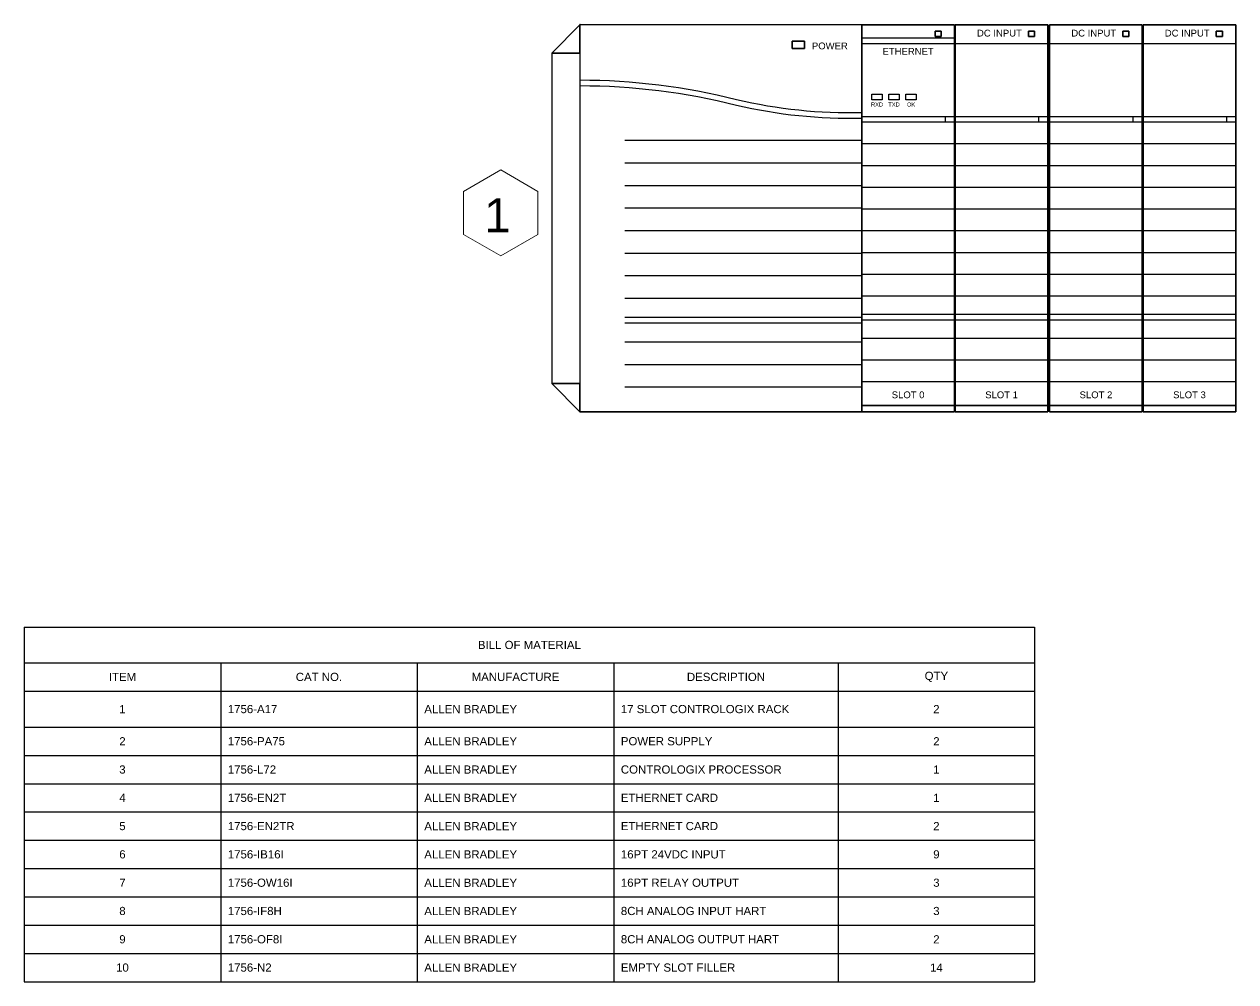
# Model space of a CAD drawing. Extents: x 0.6 to 37.5, y 0.6 to 24.6.
# Drawn here: x 0.63 to 18.45, y 0.63 to 14.72 of the extents above; entities that cross this region are included whole.
import ezdxf
from ezdxf.enums import TextEntityAlignment as Align

# ---------------------------------------------------------------- set-up
doc = ezdxf.new("R2010")
doc.units = 0
doc.layers.add('N-ANNO-TEXT', color=2, linetype='Continuous', lineweight=18)
doc.layers.add('N-CONT-PANL', color=3, linetype='Continuous', lineweight=25)
doc.styles.add('_CGS_2-5_NOTES', font='arial.ttf', dxfattribs={"height": 2.5})

# ---------------------------------------------------------------- blocks, each defined once
blk = doc.blocks.new('*T4')
at = {"linetype": 'ByBlock', "lineweight": -2, "transparency": 16777216}
for p, q in [((0, 0), (14.861, 0)), ((0, 0), (0, -5.215)), ((14.861, 0), (14.861, -5.215)), ((0, -0.524), (14.861, -0.524)), ((2.89, -0.524), (2.89, -5.215)), ((5.78, -0.524), (5.78, -0.94)), ((8.671, -0.524), (8.671, -5.215)), ((11.971, -0.524), (11.971, -5.215)), ((0, -0.94), (5.78, -0.94)), ((8.671, -0.94), (14.861, -0.94)), ((0, -1.47), (14.861, -1.47)), ((0, -1.886), (14.861, -1.886)), ((0, -2.302), (14.861, -2.302)), ((0, -2.718), (14.861, -2.718)), ((0, -3.134), (14.861, -3.134)), ((0, -3.55), (14.861, -3.55)), ((0, -3.967), (14.861, -3.967)), ((0, -4.383), (14.861, -4.383)), ((0, -4.799), (14.861, -4.799)), ((0, -5.215), (14.861, -5.215))]:
    blk.add_line(p, q, dxfattribs=at)
at = {"color": 0, "linetype": 'ByBlock', "lineweight": -2, "transparency": 16777216}
for q in [(8.671, -0.94), (5.78, -5.215)]:
    blk.add_line((5.78, -0.94), q, dxfattribs=at)
at = {"layer": 'N-ANNO-TEXT', "color": 0, "transparency": 16777216, "style": '_CGS_2-5_NOTES'}
for s, insert, char_height, width, attachment_point in [('BILL OF MATERIAL', (7.43, -0.262), 0.12046, 14.65279, 5), ('ITEM', (1.445, -0.732), 0.1204, 2.68213, 5), ('CAT NO.', (4.335, -0.732), 0.1204, 2.68213, 5), ('MANUFACTURE', (7.226, -0.732), 0.12043, 2.68213, 5), ('DESCRIPTION', (10.321, -0.732), 0.12043, 3.0919, 5), ('QTY', (13.416, -0.732), 0.1204, 2.68213, 5), ('1', (1.445, -1.205), 0.12, 2.68213, 5), ('1756-A17', (2.994, -1.205), 0.1204, 2.68213, 4), ('ALLEN BRADLEY', (5.884, -1.205), 0.12043, 2.68213, 4), ('17 SLOT CONTROLOGIX RACK', (8.775, -1.205), 0.12043, 3.0919, 4), ('2', (13.416, -1.205), 0.12, 2.68213, 5), ('2', (1.445, -1.678), 0.12, 2.68213, 5), ('1756-PA75', (2.994, -1.678), 0.1204, 2.68213, 4), ('ALLEN BRADLEY', (5.884, -1.678), 0.12043, 2.68213, 4), ('POWER SUPPLY', (8.775, -1.678), 0.12043, 3.0919, 4), ('2', (13.416, -1.678), 0.12, 2.68213, 5), ('3', (1.445, -2.094), 0.12, 2.68213, 5), ('1756-L72', (2.994, -2.094), 0.1204, 2.68213, 4), ('ALLEN BRADLEY', (5.884, -2.094), 0.12043, 2.68213, 4), ('CONTROLOGIX PROCESSOR', (8.775, -2.094), 0.12043, 3.0919, 4), ('1', (13.416, -2.094), 0.12, 2.68213, 5), ('4', (1.445, -2.51), 0.12, 2.68213, 5), ('1756-EN2T', (2.994, -2.51), 0.1204, 2.68213, 4), ('ALLEN BRADLEY', (5.884, -2.51), 0.12043, 2.68213, 4), ('ETHERNET CARD', (8.775, -2.51), 0.12043, 3.0919, 4), ('1', (13.416, -2.51), 0.12, 2.68213, 5), ('5', (1.445, -2.926), 0.12, 2.68213, 5), ('1756-EN2TR', (2.994, -2.926), 0.1204, 2.68213, 4), ('ALLEN BRADLEY', (5.884, -2.926), 0.12043, 2.68213, 4), ('ETHERNET CARD', (8.775, -2.926), 0.12043, 3.0919, 4), ('2', (13.416, -2.926), 0.12, 2.68213, 5), ('6', (1.445, -3.342), 0.12, 2.68213, 5), ('1756-IB16I', (2.994, -3.342), 0.1204, 2.68213, 4), ('ALLEN BRADLEY', (5.884, -3.342), 0.12043, 2.68213, 4), ('16PT 24VDC INPUT', (8.775, -3.342), 0.12043, 3.0919, 4), ('9', (13.416, -3.342), 0.12, 2.68213, 5), ('7', (1.445, -3.759), 0.12, 2.68213, 5), ('1756-OW16I', (2.994, -3.759), 0.1204, 2.68213, 4), ('ALLEN BRADLEY', (5.884, -3.759), 0.12043, 2.68213, 4), ('16PT RELAY OUTPUT', (8.775, -3.759), 0.12043, 3.0919, 4), ('3', (13.416, -3.759), 0.12, 2.68213, 5), ('8', (1.445, -4.175), 0.12, 2.68213, 5), ('1756-IF8H', (2.994, -4.175), 0.1204, 2.68213, 4), ('ALLEN BRADLEY', (5.884, -4.175), 0.12043, 2.68213, 4), ('8CH ANALOG INPUT HART', (8.775, -4.175), 0.12043, 3.0919, 4), ('3', (13.416, -4.175), 0.12, 2.68213, 5), ('9', (1.445, -4.591), 0.12, 2.68213, 5), ('1756-OF8I', (2.994, -4.591), 0.1204, 2.68213, 4), ('ALLEN BRADLEY', (5.884, -4.591), 0.12043, 2.68213, 4), ('8CH ANALOG OUTPUT HART', (8.775, -4.591), 0.12043, 3.0919, 4), ('2', (13.416, -4.591), 0.12, 2.68213, 5), ('10', (1.445, -5.007), 0.1204, 2.68213, 5), ('1756-N2', (2.994, -5.007), 0.1204, 2.68213, 4), ('ALLEN BRADLEY', (5.884, -5.007), 0.12043, 2.68213, 4), ('EMPTY SLOT FILLER', (8.775, -5.007), 0.12043, 3.0919, 4), ('14', (13.416, -5.007), 0.1204, 2.68213, 5)]:
    blk.add_mtext(s, dxfattribs=dict(at, insert=insert, char_height=char_height, width=width, attachment_point=attachment_point))

msp = doc.modelspace()

# ---------------------------------------------------------------- linework, layer by layer
at = {"color": 7, "extrusion": (0, 1, 0)}
msp.add_arc((-13.412, 4.218, 14.707), 0.1, 0, 90, dxfattribs=at)
at = {"color": 7, "extrusion": (0, -1, 0)}
msp.add_arc((13.412, 4.218, -9.017), 0.1, 90, 180, dxfattribs=at)
at = {"layer": 'N-ANNO-TEXT'}
msp.add_lwpolyline([(7.64, 11.309), (8.188, 11.625), (8.188, 12.258), (7.64, 12.575), (7.091, 12.258), (7.091, 11.625)], close=True, dxfattribs=at)
msp.add_point((8.805, 14.717, 3.718), dxfattribs=at)
at = {"layer": 'N-CONT-PANL'}
for p, q in [((12.95, 14.707, 3.718), (8.805, 14.707, 3.718)), ((8.805, 14.707, 3.718), (8.805, 9.017, 9.236)), ((14.313, 14.51, 5.71), (12.95, 14.51, 5.71)), ((8.39, 14.293, 3.718), (8.39, 9.432, 3.718)), ((14.313, 14.43, 5.71), (12.95, 14.43, 5.71)), ((15.688, 14.43, 5.71), (14.325, 14.43, 5.71)), ((17.076, 14.43, 5.71), (15.713, 14.43, 5.71)), ((18.451, 14.43, 5.71), (17.088, 14.43, 5.71)), ((14.313, 13.356, 5.71), (12.95, 13.356, 5.71)), ((14.313, 13.276, 5.71), (12.95, 13.276, 5.71)), ((14.175, 13.356, 5.71), (14.175, 13.276, 5.71)), ((15.688, 13.356, 5.71), (14.325, 13.356, 5.71)), ((15.688, 13.276, 5.71), (14.325, 13.276, 5.71)), ((15.55, 13.356, 5.71), (15.55, 13.276, 5.71)), ((17.076, 13.356, 5.71), (15.713, 13.356, 5.71)), ((17.076, 13.276, 5.71), (15.713, 13.276, 5.71)), ((16.938, 13.356, 5.71), (16.938, 13.276, 5.71)), ((18.451, 13.356, 5.71), (17.088, 13.356, 5.71)), ((18.451, 13.276, 5.71), (17.088, 13.276, 5.71)), ((18.313, 13.356, 5.71), (18.313, 13.276, 5.71)), ((12.95, 13.005, 9.625), (9.465, 13.005, 9.625)), ((14.313, 12.956, 5.71), (12.95, 12.956, 5.71)), ((15.688, 12.956, 5.71), (14.325, 12.956, 5.71)), ((17.076, 12.956, 5.71), (15.713, 12.956, 5.71)), ((18.451, 12.956, 5.71), (17.088, 12.956, 5.71)), ((12.95, 12.673, 9.625), (9.465, 12.673, 9.625)), ((14.313, 12.636, 5.71), (12.95, 12.636, 5.71)), ((15.688, 12.636, 5.71), (14.325, 12.636, 5.71)), ((17.076, 12.636, 5.71), (15.713, 12.636, 5.71)), ((18.451, 12.636, 5.71), (17.088, 12.636, 5.71)), ((12.95, 12.342, 9.625), (9.465, 12.342, 9.625)), ((14.313, 12.316, 5.71), (12.95, 12.316, 5.71)), ((15.688, 12.316, 5.71), (14.325, 12.316, 5.71)), ((17.076, 12.316, 5.71), (15.713, 12.316, 5.71)), ((18.451, 12.316, 5.71), (17.088, 12.316, 5.71)), ((12.95, 12.01, 9.625), (9.465, 12.01, 9.625)), ((14.313, 11.996, 5.71), (12.95, 11.996, 5.71)), ((15.688, 11.996, 5.71), (14.325, 11.996, 5.71)), ((17.076, 11.996, 5.71), (15.713, 11.996, 5.71)), ((18.451, 11.996, 5.71), (17.088, 11.996, 5.71)), ((12.95, 11.678, 9.625), (9.465, 11.678, 9.625)), ((14.313, 11.676, 5.71), (12.95, 11.676, 5.71)), ((15.688, 11.676, 5.71), (14.325, 11.676, 5.71)), ((17.076, 11.676, 5.71), (15.713, 11.676, 5.71)), ((18.451, 11.676, 5.71), (17.088, 11.676, 5.71)), ((12.95, 11.347, 9.625), (9.465, 11.347, 9.625)), ((14.313, 11.356, 5.71), (12.95, 11.356, 5.71)), ((15.688, 11.356, 5.71), (14.325, 11.356, 5.71)), ((17.076, 11.356, 5.71), (15.713, 11.356, 5.71)), ((18.451, 11.356, 5.71), (17.088, 11.356, 5.71)), ((12.95, 11.015, 9.625), (9.465, 11.015, 9.625)), ((14.313, 11.036, 5.71), (12.95, 11.036, 5.71)), ((15.688, 11.036, 5.71), (14.325, 11.036, 5.71)), ((17.076, 11.036, 5.71), (15.713, 11.036, 5.71)), ((18.451, 11.036, 5.71), (17.088, 11.036, 5.71)), ((14.313, 10.716, 5.71), (12.95, 10.716, 5.71)), ((15.688, 10.716, 5.71), (14.325, 10.716, 5.71)), ((17.076, 10.716, 5.71), (15.713, 10.716, 5.71)), ((18.451, 10.716, 5.71), (17.088, 10.716, 5.71)), ((12.95, 10.684, 9.625), (9.465, 10.684, 9.625)), ((12.95, 10.404, 9.625), (9.465, 10.404, 9.625)), ((14.313, 10.446, 5.71), (12.95, 10.446, 5.71)), ((14.313, 10.366, 5.71), (12.95, 10.366, 5.71)), ((15.688, 10.446, 5.71), (14.325, 10.446, 5.71)), ((15.688, 10.366, 5.71), (14.325, 10.366, 5.71)), ((17.076, 10.446, 5.71), (15.713, 10.446, 5.71)), ((17.076, 10.366, 5.71), (15.713, 10.366, 5.71)), ((18.451, 10.446, 5.71), (17.088, 10.446, 5.71)), ((18.451, 10.366, 5.71), (17.088, 10.366, 5.71)), ((12.95, 10.321, 9.625), (9.465, 10.321, 9.625)), ((12.95, 10.041, 9.625), (9.465, 10.041, 9.625)), ((14.313, 10.096, 5.71), (12.95, 10.096, 5.71)), ((15.688, 10.096, 5.71), (14.325, 10.096, 5.71)), ((17.076, 10.096, 5.71), (15.713, 10.096, 5.71)), ((18.451, 10.096, 5.71), (17.088, 10.096, 5.71)), ((12.95, 9.709, 9.625), (9.465, 9.709, 9.625)), ((14.313, 9.776, 5.71), (12.95, 9.776, 5.71)), ((15.688, 9.776, 5.71), (14.325, 9.776, 5.71)), ((17.076, 9.776, 5.71), (15.713, 9.776, 5.71)), ((18.451, 9.776, 5.71), (17.088, 9.776, 5.71)), ((14.313, 9.456, 5.71), (12.95, 9.456, 5.71)), ((15.688, 9.456, 5.71), (14.325, 9.456, 5.71)), ((17.076, 9.456, 5.71), (15.713, 9.456, 5.71)), ((18.451, 9.456, 5.71), (17.088, 9.456, 5.71)), ((12.95, 9.378, 9.625), (9.465, 9.378, 9.625))]:
    msp.add_line(p, q, dxfattribs=at)
at = {"layer": 'N-CONT-PANL', "extrusion": (0, 1, 0)}
for p, q in [((13.951, 14.707, 4.218), (13.312, 14.707, 4.218)), ((13.951, 14.707, 4.168), (13.312, 14.707, 4.168)), ((13.951, 14.707, 4.218), (13.312, 14.707, 4.218)), ((13.951, 14.707, 4.118), (13.312, 14.707, 4.118)), ((13.951, 14.707, 4.068), (13.312, 14.707, 4.068)), ((13.951, 14.707, 4.018), (13.312, 14.707, 4.018)), ((13.951, 14.707, 3.968), (13.312, 14.707, 3.968)), ((13.951, 14.707, 3.918), (13.312, 14.707, 3.918)), ((13.951, 14.707, 3.868), (13.312, 14.707, 3.868)), ((13.951, 14.707, 3.818), (13.312, 14.707, 3.818)), ((13.951, 14.707, 3.768), (13.312, 14.707, 3.768)), ((13.312, 14.707, 4.218), (13.312, 14.707, 3.718)), ((13.938, 14.707, 4.268), (13.326, 14.707, 4.268)), ((13.851, 14.707, 4.318), (13.412, 14.707, 4.318)), ((13.951, 14.707, 3.718), (13.951, 14.707, 4.218))]:
    msp.add_line(p, q, dxfattribs=at)
at = {"layer": 'N-CONT-PANL', "extrusion": (0, -1, 0)}
for p, q in [((14.325, 13.276, 5.71), (14.325, 13.276, 5.475)), ((14.325, 9.108, 5.475), (14.325, 13.276, 5.475)), ((15.713, 13.276, 5.71), (15.713, 13.276, 5.475)), ((15.713, 9.108, 5.475), (15.713, 13.276, 5.475)), ((17.088, 9.108, 5.475), (17.088, 13.276, 5.475)), ((15.55, 9.108, 5.475), (14.325, 9.108, 5.475)), ((16.938, 9.108, 5.475), (15.713, 9.108, 5.475)), ((18.313, 9.108, 5.475), (17.088, 9.108, 5.475)), ((13.951, 9.017, 3.768), (13.312, 9.017, 3.768)), ((13.951, 9.017, 3.818), (13.312, 9.017, 3.818)), ((13.951, 9.017, 3.868), (13.312, 9.017, 3.868)), ((13.951, 9.017, 3.918), (13.312, 9.017, 3.918)), ((13.951, 9.017, 3.968), (13.312, 9.017, 3.968)), ((13.951, 9.017, 4.018), (13.312, 9.017, 4.018)), ((13.951, 9.017, 4.068), (13.312, 9.017, 4.068)), ((13.951, 9.017, 4.118), (13.312, 9.017, 4.118)), ((13.951, 9.017, 4.218), (13.312, 9.017, 4.218)), ((13.951, 9.017, 4.168), (13.312, 9.017, 4.168)), ((13.951, 9.017, 4.218), (13.312, 9.017, 4.218)), ((13.312, 9.017, 4.218), (13.312, 9.017, 3.718)), ((13.938, 9.017, 4.268), (13.326, 9.017, 4.268)), ((13.851, 9.017, 4.318), (13.412, 9.017, 4.318)), ((13.951, 9.017, 3.718), (13.951, 9.017, 4.218)), ((14.687, 9.017, 4.218), (14.687, 9.017, 3.718)), ((15.326, 9.017, 4.218), (14.687, 9.017, 4.218)), ((15.326, 9.017, 4.168), (14.687, 9.017, 4.168)), ((15.326, 9.017, 4.218), (14.687, 9.017, 4.218)), ((15.326, 9.017, 4.118), (14.687, 9.017, 4.118)), ((15.326, 9.017, 4.068), (14.687, 9.017, 4.068)), ((15.326, 9.017, 4.018), (14.687, 9.017, 4.018)), ((15.326, 9.017, 3.968), (14.687, 9.017, 3.968)), ((15.326, 9.017, 3.918), (14.687, 9.017, 3.918)), ((15.326, 9.017, 3.868), (14.687, 9.017, 3.868)), ((15.326, 9.017, 3.818), (14.687, 9.017, 3.818)), ((15.326, 9.017, 3.768), (14.687, 9.017, 3.768)), ((15.313, 9.017, 4.268), (14.701, 9.017, 4.268)), ((15.226, 9.017, 4.318), (14.787, 9.017, 4.318)), ((15.326, 9.017, 3.718), (15.326, 9.017, 4.218)), ((16.075, 9.017, 4.218), (16.075, 9.017, 3.718)), ((16.714, 9.017, 4.218), (16.075, 9.017, 4.218)), ((16.714, 9.017, 4.168), (16.075, 9.017, 4.168)), ((16.714, 9.017, 4.218), (16.075, 9.017, 4.218)), ((16.714, 9.017, 4.118), (16.075, 9.017, 4.118)), ((16.714, 9.017, 4.068), (16.075, 9.017, 4.068)), ((16.714, 9.017, 4.018), (16.075, 9.017, 4.018)), ((16.714, 9.017, 3.968), (16.075, 9.017, 3.968)), ((16.714, 9.017, 3.918), (16.075, 9.017, 3.918)), ((16.714, 9.017, 3.868), (16.075, 9.017, 3.868)), ((16.714, 9.017, 3.818), (16.075, 9.017, 3.818)), ((16.714, 9.017, 3.768), (16.075, 9.017, 3.768)), ((16.7, 9.017, 4.268), (16.088, 9.017, 4.268)), ((16.614, 9.017, 4.318), (16.175, 9.017, 4.318)), ((16.714, 9.017, 3.718), (16.714, 9.017, 4.218)), ((17.45, 9.017, 4.218), (17.45, 9.017, 3.718)), ((18.089, 9.017, 4.218), (17.45, 9.017, 4.218)), ((18.089, 9.017, 4.168), (17.45, 9.017, 4.168)), ((18.089, 9.017, 4.218), (17.45, 9.017, 4.218)), ((18.089, 9.017, 4.118), (17.45, 9.017, 4.118)), ((18.089, 9.017, 4.068), (17.45, 9.017, 4.068)), ((18.089, 9.017, 4.018), (17.45, 9.017, 4.018)), ((18.089, 9.017, 3.968), (17.45, 9.017, 3.968)), ((18.089, 9.017, 3.918), (17.45, 9.017, 3.918)), ((18.089, 9.017, 3.868), (17.45, 9.017, 3.868)), ((18.089, 9.017, 3.818), (17.45, 9.017, 3.818)), ((18.089, 9.017, 3.768), (17.45, 9.017, 3.768)), ((18.075, 9.017, 4.268), (17.463, 9.017, 4.268)), ((17.989, 9.017, 4.318), (17.55, 9.017, 4.318)), ((18.089, 9.017, 3.718), (18.089, 9.017, 4.218))]:
    msp.add_line(p, q, dxfattribs=at)
at = {"layer": 'N-CONT-PANL', "elevation": 9.625}
for points in [[(8.805, 13.897, -0.062015), (11.107, 13.611, 0.064188), (12.95, 13.419)], [(8.805, 13.814, -0.062015), (11.107, 13.528, 0.064188), (12.95, 13.337)]]:
    msp.add_lwpolyline(points, format="xyb", dxfattribs=at)
at = {"layer": 'N-CONT-PANL', "elevation": 5.71}
for points in [[(13.1, 13.606), (13.1, 13.686), (13.25, 13.686), (13.25, 13.606)], [(13.35, 13.606), (13.35, 13.686), (13.5, 13.686), (13.5, 13.606)], [(13.6, 13.606), (13.6, 13.686), (13.75, 13.686), (13.75, 13.606)]]:
    msp.add_lwpolyline(points, close=True, dxfattribs=at)
at = {"layer": 'N-CONT-PANL', "extrusion": (0, 1, 0)}
msp.add_arc((-13.851, 4.218, 14.707), 0.1, 90, 180, dxfattribs=at)
at = {"layer": 'N-CONT-PANL', "extrusion": (0, -1, 0)}
for centre, start, end in [((13.851, 4.218, -9.017), 0, 90), ((14.787, 4.218, -9.017), 90, 180), ((15.226, 4.218, -9.017), 0, 90), ((16.175, 4.218, -9.017), 90, 180), ((16.614, 4.218, -9.017), 0, 90), ((17.55, 4.218, -9.017), 90, 180), ((17.989, 4.218, -9.017), 0, 90)]:
    msp.add_arc(centre, 0.1, start, end, dxfattribs=at)
at = {"layer": 'N-CONT-PANL'}
for points in [[(8.39, 14.293, 3.718), (8.39, 14.293, 3.718), (8.805, 14.293, 3.718), (8.805, 14.707, 3.718)], [(8.805, 14.707, 9.625), (8.805, 14.293, 9.625), (8.39, 14.293, 9.625)], [(8.805, 14.707, 3.718), (8.805, 14.293, 3.718), (8.805, 14.293, 9.625), (8.805, 14.707, 9.625)], [(12.95, 14.717, 9.236), (12.95, 9.017, 9.236), (12.95, 9.017, 9.625), (12.95, 14.717, 9.625)], [(12.95, 14.717, 9.625), (12.95, 14.717, 9.236), (12.95, 14.717, 9.625)], [(14.313, 14.707, 5.71), (14.313, 9.108, 5.71), (12.95, 9.108, 5.71), (12.95, 14.707, 5.71)], [(14.313, 14.707, 5.71), (14.313, 14.707, 5.71), (12.95, 14.707, 5.71)], [(12.95, 14.707, 3.718), (12.95, 9.108, 3.718), (14.313, 9.108, 3.718), (14.313, 14.707, 3.718)], [(12.95, 14.707, 5.71), (12.95, 14.707, 3.718), (14.313, 14.707, 3.718), (14.313, 14.707, 5.71)], [(12.95, 9.108, 3.718), (12.95, 9.108, 3.718), (12.95, 9.108, 3.718), (12.95, 14.707, 3.718)], [(12.95, 9.108, 5.71), (12.95, 9.108, 3.718), (12.95, 14.707, 3.718), (12.95, 14.707, 5.71)], [(14.313, 14.707, 3.718), (14.313, 9.108, 3.718), (14.313, 9.108, 5.71), (14.313, 14.707, 5.71)], [(14.313, 14.707, 5.71), (14.313, 14.707, 3.718), (14.313, 14.707, 5.71)], [(17.076, 14.707, 5.71), (17.076, 9.108, 5.71), (15.713, 9.108, 5.71), (15.713, 14.707, 5.71)], [(15.713, 14.707, 3.718), (15.713, 9.108, 3.718), (17.076, 9.108, 3.718), (17.076, 14.707, 3.718)], [(15.713, 9.108, 3.718), (15.713, 9.108, 3.718), (15.713, 9.108, 3.718), (15.713, 14.707, 3.718)], [(15.713, 9.108, 5.71), (15.713, 9.108, 3.718), (15.713, 14.707, 3.718), (15.713, 14.707, 5.71)], [(18.451, 14.707, 5.71), (18.451, 9.108, 5.71), (17.088, 9.108, 5.71), (17.088, 14.707, 5.71)], [(17.088, 14.707, 3.718), (17.088, 9.108, 3.718), (18.451, 9.108, 3.718), (18.451, 14.707, 3.718)], [(17.088, 9.108, 3.718), (17.088, 9.108, 3.718), (17.088, 9.108, 3.718), (17.088, 14.707, 3.718)], [(17.088, 9.108, 5.71), (17.088, 9.108, 3.718), (17.088, 14.707, 3.718), (17.088, 14.707, 5.71)], [(18.451, 14.707, 3.718), (18.451, 9.108, 3.718), (18.451, 9.108, 5.71), (18.451, 14.707, 5.71)], [(14.313, 9.108, 3.718), (14.313, 9.108, 3.718), (12.95, 9.108, 3.718)], [(14.313, 9.108, 5.71), (14.313, 9.108, 3.718), (12.95, 9.108, 3.718), (12.95, 9.108, 5.71)], [(17.076, 9.108, 3.718), (17.076, 9.108, 3.718), (15.713, 9.108, 3.718)], [(17.076, 9.108, 5.71), (17.076, 9.108, 3.718), (15.713, 9.108, 3.718), (15.713, 9.108, 5.71)], [(18.451, 9.108, 3.718), (18.451, 9.108, 3.718), (17.088, 9.108, 3.718)], [(18.451, 9.108, 5.71), (18.451, 9.108, 3.718), (17.088, 9.108, 3.718), (17.088, 9.108, 5.71)], [(12.95, 9.017, 9.236), (12.95, 9.017, 9.236), (8.805, 9.017, 9.236)], [(12.95, 9.017, 9.625), (12.95, 9.017, 9.236), (8.805, 9.017, 9.236), (8.805, 9.017, 9.625)]]:
    msp.add_3dface(points, dxfattribs=at)

# ---------------------------------------------------------------- block references
msp.add_blockref('*T4', (0.632, 5.848))

# ---------------------------------------------------------------- texts
at = {"layer": 'N-ANNO-TEXT', "style": '_CGS_2-5_NOTES'}
for s, p in [('DC INPUT', (14.645, 14.536, 5.71)), ('DC INPUT', (16.032, 14.536, 5.71)), ('DC INPUT', (17.407, 14.536, 5.71)), ('POWER', (12.217, 14.348, 9.64)), ('SLOT 0', (13.391, 9.216, 5.71)), ('SLOT 1', (14.766, 9.216, 5.71)), ('SLOT 2', (16.154, 9.216, 5.71)), ('SLOT 3', (17.529, 9.216, 5.71))]:
    msp.add_text(s, height=0.1, dxfattribs=at).set_placement(p)
for s, height, p in [('ETHERNET', 0.1, (13.632, 14.268, 5.71)), ('RXD', 0.06, (13.175, 13.506, 5.71)), ('TXD', 0.06, (13.425, 13.506, 5.71)), ('OK', 0.06, (13.675, 13.506, 5.71))]:
    msp.add_text(s, height=height, dxfattribs=at).set_placement(p, align=Align.CENTER)
msp.add_text('1', height=0.5, dxfattribs=at).set_placement((7.592, 11.907), align=Align.MIDDLE)

# ---------------------------------------------------------------- meshes
at = {"layer": 'N-CONT-PANL'}
mesh = msp.add_polymesh((6, 3), dxfattribs=at)
for k, corner in enumerate([(14.118, 14.613, 3.05), (14.118, 14.613, 0.05), (14.118, 14.613, 0.05), (14.028, 14.613, 3.05), (14.028, 14.613, 0.05), (14.028, 14.613, 0.05), (14.028, 14.538, 3.05), (14.028, 14.538, 0.05), (14.028, 14.613, 0.05), (14.118, 14.538, 3.05), (14.118, 14.538, 0.05), (14.118, 14.613, 0.05), (14.118, 14.538, 3.05), (14.118, 14.538, 3.05), (14.118, 14.613, 3.05), (14.028, 14.538, 3.05), (14.028, 14.538, 3.05), (14.028, 14.613, 3.05)]):
    mesh.set_mesh_vertex(divmod(k, 3), corner)
mesh = msp.add_polymesh((6, 3), dxfattribs=at)
for k, corner in enumerate([(15.688, 9.108, 5.71), (15.688, 9.108, 3.718), (15.688, 9.108, 3.718), (14.325, 9.108, 5.71), (14.325, 9.108, 3.718), (14.325, 9.108, 3.718), (14.325, 14.707, 5.71), (14.325, 14.707, 3.718), (14.325, 9.108, 3.718), (15.688, 14.707, 5.71), (15.688, 14.707, 3.718), (15.688, 9.108, 3.718), (15.688, 14.707, 5.71), (15.688, 14.707, 5.71), (15.688, 9.108, 5.71), (14.325, 14.707, 5.71), (14.325, 14.707, 5.71), (14.325, 9.108, 5.71)]):
    mesh.set_mesh_vertex(divmod(k, 3), corner)
mesh = msp.add_polymesh((6, 3), dxfattribs=at)
for k, corner in enumerate([(15.491, 14.613, 3.05), (15.491, 14.613, 0.05), (15.491, 14.613, 0.05), (15.401, 14.613, 3.05), (15.401, 14.613, 0.05), (15.401, 14.613, 0.05), (15.401, 14.538, 3.05), (15.401, 14.538, 0.05), (15.401, 14.613, 0.05), (15.491, 14.538, 3.05), (15.491, 14.538, 0.05), (15.491, 14.613, 0.05), (15.491, 14.538, 3.05), (15.491, 14.538, 3.05), (15.491, 14.613, 3.05), (15.401, 14.538, 3.05), (15.401, 14.538, 3.05), (15.401, 14.613, 3.05)]):
    mesh.set_mesh_vertex(divmod(k, 3), corner)
mesh = msp.add_polymesh((6, 3), dxfattribs=at)
for k, corner in enumerate([(16.879, 14.613, 3.05), (16.879, 14.613, 0.05), (16.879, 14.613, 0.05), (16.789, 14.613, 3.05), (16.789, 14.613, 0.05), (16.789, 14.613, 0.05), (16.789, 14.538, 3.05), (16.789, 14.538, 0.05), (16.789, 14.613, 0.05), (16.879, 14.538, 3.05), (16.879, 14.538, 0.05), (16.879, 14.613, 0.05), (16.879, 14.538, 3.05), (16.879, 14.538, 3.05), (16.879, 14.613, 3.05), (16.789, 14.538, 3.05), (16.789, 14.538, 3.05), (16.789, 14.613, 3.05)]):
    mesh.set_mesh_vertex(divmod(k, 3), corner)
mesh = msp.add_polymesh((6, 3), dxfattribs=at)
for k, corner in enumerate([(18.254, 14.613, 3.05), (18.254, 14.613, 0.05), (18.254, 14.613, 0.05), (18.164, 14.613, 3.05), (18.164, 14.613, 0.05), (18.164, 14.613, 0.05), (18.164, 14.538, 3.05), (18.164, 14.538, 0.05), (18.164, 14.613, 0.05), (18.254, 14.538, 3.05), (18.254, 14.538, 0.05), (18.254, 14.613, 0.05), (18.254, 14.538, 3.05), (18.254, 14.538, 3.05), (18.254, 14.613, 3.05), (18.164, 14.538, 3.05), (18.164, 14.538, 3.05), (18.164, 14.613, 3.05)]):
    mesh.set_mesh_vertex(divmod(k, 3), corner)
mesh = msp.add_polymesh((6, 3), dxfattribs=at)
for k, corner in enumerate([(12.106, 14.362, 9.635), (12.106, 14.362, 9.625), (12.106, 14.362, 9.625), (11.925, 14.362, 9.635), (11.925, 14.362, 9.625), (11.925, 14.362, 9.625), (11.925, 14.466, 9.635), (11.925, 14.466, 9.625), (11.925, 14.362, 9.625), (12.106, 14.466, 9.635), (12.106, 14.466, 9.625), (12.106, 14.362, 9.625), (12.106, 14.466, 9.635), (12.106, 14.466, 9.635), (12.106, 14.362, 9.635), (11.925, 14.466, 9.635), (11.925, 14.466, 9.635), (11.925, 14.362, 9.635)]):
    mesh.set_mesh_vertex(divmod(k, 3), corner)
mesh = msp.add_polymesh((6, 3), dxfattribs=at)
for k, corner in enumerate([(8.805, 9.017, 9.625), (8.805, 9.017, 3.718), (8.805, 9.017, 3.718), (8.39, 9.432, 9.625), (8.39, 9.432, 3.718), (8.39, 9.432, 3.718), (8.39, 9.432, 9.625), (8.39, 9.432, 3.718), (8.39, 9.432, 3.718), (8.805, 9.432, 9.625), (8.805, 9.432, 3.718), (8.805, 9.017, 3.718), (8.805, 9.432, 9.625), (8.805, 9.432, 9.625), (8.805, 9.017, 9.625), (8.39, 9.432, 9.625), (8.39, 9.432, 9.625), (8.39, 9.432, 9.625)]):
    mesh.set_mesh_vertex(divmod(k, 3), corner)
mesh = msp.add_polymesh((6, 3), dxfattribs=at)
for k, corner in enumerate([(14.313, 9.017, 4.618), (14.313, 9.017, 3.718), (14.313, 9.017, 3.718), (12.95, 9.017, 4.618), (12.95, 9.017, 3.718), (12.95, 9.017, 3.718), (12.95, 9.108, 4.618), (12.95, 9.108, 3.718), (12.95, 9.017, 3.718), (14.313, 9.108, 4.618), (14.313, 9.108, 3.718), (14.313, 9.017, 3.718), (14.313, 9.108, 4.618), (14.313, 9.108, 4.618), (14.313, 9.017, 4.618), (12.95, 9.108, 4.618), (12.95, 9.108, 4.618), (12.95, 9.017, 4.618)]):
    mesh.set_mesh_vertex(divmod(k, 3), corner)
mesh = msp.add_polymesh((6, 3), dxfattribs=at)
for k, corner in enumerate([(15.688, 9.017, 4.618), (15.688, 9.017, 3.718), (15.688, 9.017, 3.718), (14.325, 9.017, 4.618), (14.325, 9.017, 3.718), (14.325, 9.017, 3.718), (14.325, 9.108, 4.618), (14.325, 9.108, 3.718), (14.325, 9.017, 3.718), (15.688, 9.108, 4.618), (15.688, 9.108, 3.718), (15.688, 9.017, 3.718), (15.688, 9.108, 4.618), (15.688, 9.108, 4.618), (15.688, 9.017, 4.618), (14.325, 9.108, 4.618), (14.325, 9.108, 4.618), (14.325, 9.017, 4.618)]):
    mesh.set_mesh_vertex(divmod(k, 3), corner)
mesh = msp.add_polymesh((6, 3), dxfattribs=at)
for k, corner in enumerate([(17.076, 9.017, 4.618), (17.076, 9.017, 3.718), (17.076, 9.017, 3.718), (15.713, 9.017, 4.618), (15.713, 9.017, 3.718), (15.713, 9.017, 3.718), (15.713, 9.108, 4.618), (15.713, 9.108, 3.718), (15.713, 9.017, 3.718), (17.076, 9.108, 4.618), (17.076, 9.108, 3.718), (17.076, 9.017, 3.718), (17.076, 9.108, 4.618), (17.076, 9.108, 4.618), (17.076, 9.017, 4.618), (15.713, 9.108, 4.618), (15.713, 9.108, 4.618), (15.713, 9.017, 4.618)]):
    mesh.set_mesh_vertex(divmod(k, 3), corner)
mesh = msp.add_polymesh((6, 3), dxfattribs=at)
for k, corner in enumerate([(18.451, 9.017, 4.618), (18.451, 9.017, 3.718), (18.451, 9.017, 3.718), (17.088, 9.017, 4.618), (17.088, 9.017, 3.718), (17.088, 9.017, 3.718), (17.088, 9.108, 4.618), (17.088, 9.108, 3.718), (17.088, 9.017, 3.718), (18.451, 9.108, 4.618), (18.451, 9.108, 3.718), (18.451, 9.017, 3.718), (18.451, 9.108, 4.618), (18.451, 9.108, 4.618), (18.451, 9.017, 4.618), (17.088, 9.108, 4.618), (17.088, 9.108, 4.618), (17.088, 9.017, 4.618)]):
    mesh.set_mesh_vertex(divmod(k, 3), corner)

doc.saveas('drawing.dxf')
